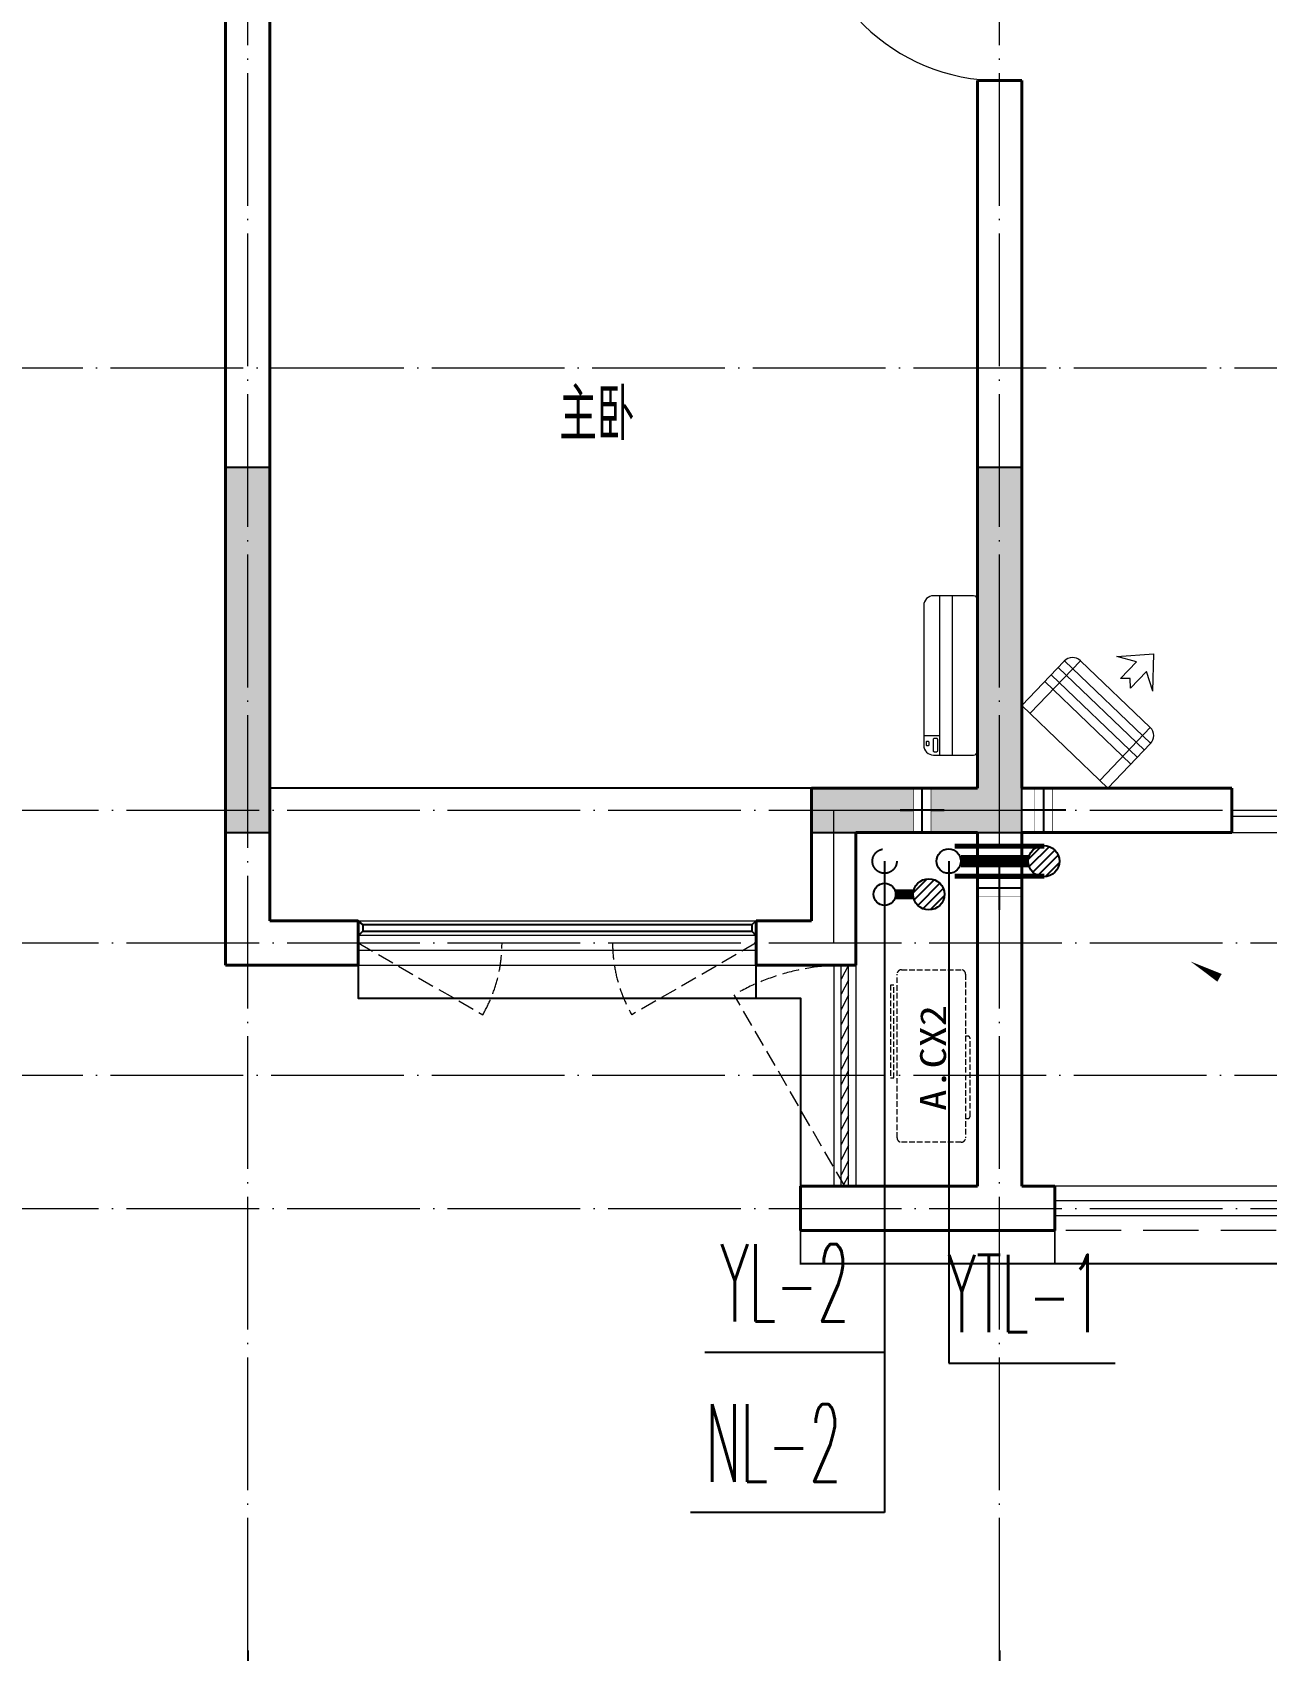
# Model space of a CAD drawing. Extents: x 27938 to 1042331, y -235042 to 1535213.
# Drawn here: x 681443 to 687024, y 440032 to 447350 of the extents above; entities that cross this region are included whole.
import ezdxf

# ---------------------------------------------------------------- set-up
doc = ezdxf.new("R2010")
doc.units = 0
doc.header["$LTSCALE"] = 1000
doc.header["$MEASUREMENT"] = 0
doc.linetypes.add('DASH', pattern=[0.35, 0.25, -0.1])
doc.linetypes.add('DOTE', pattern=[2.42, 2, -0.2, 0.02, -0.2])
for name, color, linetype in [('$RECOVER_210609100354-0', 7, 'Continuous'), ('3-栏杆1', 135, 'Continuous'), ('3.5方案汇报，与郭总、侯月琴确定户型_t8$0$2020.03.04 -1安徽标准化洋房户型(UA）_t8_t8$0$看线', 154, 'Continuous'), ('AXIS', 3, 'Continuous'), ('COLUMN', 9, 'Continuous'), ('DIM_凝结', 3, 'Continuous'), ('DIM_阳台', 132, 'Continuous'), ('DIM_雨水', 3, 'Continuous'), ('EQUIP_地漏', 7, 'Continuous'), ('PIPE-凝结', 150, 'N'), ('PIPE-阳台', 132, 'YT'), ('PUB_TEXT', 4, 'Continuous'), ('VALVE_不分区给水', 7, 'Continuous'), ('VPIPE-凝结', 150, 'Continuous'), ('VPIPE-阳台', 132, 'YT'), ('VPIPE-雨水', 4, 'DASH'), ('机电标识类', 1, 'Continuous'), ('看线', 251, 'Continuous')]:
    doc.layers.add(name, color=color, linetype=linetype)
for name, color, linetype, lineweight in [('DOTE', 19, 'DOTE', 9), ('PUB_HATCH', 8, 'Continuous', 9), ('WALL', 9, 'Continuous', 40), ('WINDOW', 8, 'Continuous', 15), ('平面-排水沟', 86, 'Continuous', 15), ('平面-栏杆', 135, 'Continuous', 15), ('平面-看线', 45, 'Continuous', 15), ('平面-空调室内机', 176, 'Continuous', 9), ('平面-空调预留孔', 173, 'Continuous', 15), ('空调', 76, 'Continuous', 13)]:
    doc.layers.add(name, color=color, linetype=linetype, lineweight=lineweight)
doc.styles.add('_TCH_DIM_T3', font='SIMPLEX.shx', dxfattribs={"width": 0.494118, "bigfont": 'GBCBIG.shx'})
doc.styles.add('_TWT_SERIAL', font='simplex.shx', dxfattribs={"width": 0.6, "oblique": 10, "height": 3, "bigfont": 'aadri.shx'})
doc.styles.get("Standard").update_dxf_attribs({"font": 'gbenor.shx', "bigfont": 'gbcbig.shx'})
doc.styles.add('黑体', font='simhei.ttf')
doc.linetypes.add('N', pattern='A,3,-0.2,["N",Standard,S=0.25,R=0,X=-0.1,Y=-0.115],-0.2', length=3.4)
doc.linetypes.add('YT', pattern='A,3,-0.2,["YT",Standard,S=0.25,R=0,X=-0.1,Y=-0.115],-0.35', length=3.55)
doc.dimstyles.new('_TCH_ARCH&&100', dxfattribs={"dimtxt": 297.5, "dimasz": 100, "dimexe": 250, "dimexo": 300, "dimgap": 126.25, "dimtad": 1, "dimdec": 0, "dimzin": 0, "dimdsep": 46, "dimtxsty": '_TCH_DIM_T3', "dimblk": 'ARCHTICK', "dimcen": 0.09, "dimclrt": 4, "dimazin": 2, "dimtfac": 1, "dimtdec": 0, "dimtix": 1, "dimtmove": 2, "dimatfit": 3, "dimfxl": 1, "dimtolj": 1, "dimtzin": 0, "dimarcsym": 0})

# ---------------------------------------------------------------- blocks, each defined once
blk = doc.blocks.new('GFDGDGRDGRDG')
at = {"layer": 'DOTE', "linetype": 'DOTE', "ltscale": 0.3}
for p, q in [((575593.7, 360558.3), (575593.7, 376108.3)), ((578993.7, 360558.3), (578993.7, 368758.3)), ((626393.7, 366358.3), (573593.7, 366358.3)), ((573593.7, 364358.3), (626393.7, 364358.3)), ((578243.7, 363758.3), (578243.7, 364358.3)), ((573593.7, 363758.3), (626393.7, 363758.3)), ((626393.7, 363158.3), (573593.7, 363158.3)), ((573593.7, 362558.3), (626393.7, 362558.3))]:
    blk.add_line(p, q, dxfattribs=at)
blk = doc.blocks.new('HFHFHFHFTF')
at = {"layer": 'PUB_HATCH'}
for points in [[(536216.6, 366523.7), (536416.6, 366523.7), (536416.6, 368173.7), (536216.6, 368173.7)], [(539816.6, 366523.7), (539816.6, 368173.7), (539616.6, 368173.7), (539616.6, 366723.7), (538866.6, 366723.7), (538866.6, 366523.7)]]:
    blk.add_hatch(color=256, dxfattribs=at).paths.add_polyline_path(points)
at = {"layer": 'COLUMN', "color": 8}
for p, q in [((536416.6, 368173.7), (536216.6, 368173.7)), ((536216.6, 368173.7), (536216.6, 366523.7)), ((536416.6, 366523.7), (536416.6, 368173.7)), ((539816.6, 368173.7), (539616.6, 368173.7)), ((539616.6, 368173.7), (539616.6, 366723.7)), ((539816.6, 366523.7), (539816.6, 368173.7)), ((539616.6, 366723.7), (538866.6, 366723.7)), ((538866.6, 366723.7), (538866.6, 366523.7)), ((536216.6, 366523.7), (536416.6, 366523.7)), ((538866.6, 366523.7), (539816.6, 366523.7))]:
    blk.add_line(p, q, dxfattribs=at)
blk = doc.blocks.new('DSFDS')
at = {"layer": '3-栏杆1', "color": 0}
for p, q in [((490702.7, 517230.7), (490682.5, 517248.5)), ((490682.5, 517248.5), (490702.7, 517230.7)), ((492462.2, 517230.6), (490702.7, 517230.7)), ((490702.7, 517230.7), (490702.7, 517201.4)), ((492462.2, 517230.7), (492482.5, 517248.5)), ((492482.5, 517248.5), (492462.2, 517230.7)), ((492462.2, 517230.7), (492462.2, 517201.4)), ((490682.5, 517181.5), (490702.7, 517201.4)), ((490702.7, 517201.4), (492462.2, 517201.3)), ((492462.2, 517201.4), (492482.5, 517181.5)), ((492482.5, 517181.5), (492462.2, 517201.4))]:
    blk.add_line(p, q, dxfattribs=at)
blk = doc.blocks.new('dongkong')
at = {"color": 0}
blk.add_wipeout([(-603756, 210771), (-603756, 210570.8), (-603836, 210570.8), (-603836, 210771)], dxfattribs=at)
at = {"layer": '机电标识类', "color": 0, "linetype": 'DASH', "ltscale": 400}
for p, q in [((-603796, 210771), (-603796, 210570.8)), ((-603896, 210670.7), (-603696, 210670.7))]:
    blk.add_line(p, q, dxfattribs=at)
at = {"layer": '空调', "color": 0, "linetype": 'DASH', "const_width": 2}
blk.add_lwpolyline([(-603756, 210771), (-603756, 210570.8), (-603836, 210570.8), (-603836, 210771)], close=True, dxfattribs=at)
blk = doc.blocks.new('ferre')
at = {"layer": '平面-空调预留孔', "color": 0, "linetype": 'DASH', "ltscale": 0.1}
for p, q in [((93392.7, 115403.5), (93392.7, 115393.5)), ((93765.6, 115393.5), (93765.6, 115403.5)), ((93402.7, 115383.5), (93755.6, 115383.5))]:
    blk.add_line(p, q, dxfattribs=at)
blk.add_lwpolyline([(94045.9, 115403.5), (93305.9, 115403.5, -0.414214), (93285.9, 115423.5), (93285.9, 115693.5, -0.414214), (93305.9, 115713.5), (94045.9, 115713.5, -0.414214), (94065.9, 115693.5), (94065.9, 115423.5, -0.414214)], format="xyb", close=True, dxfattribs=at)
blk.add_lwpolyline([(93996.7, 115742.6), (93576.8, 115742.6), (93576.8, 115727.5), (93996.7, 115727.5)], close=True, dxfattribs=at)
for centre, start, end in [((93402.7, 115393.5), 180, 270), ((93755.6, 115393.5), 270, 0)]:
    blk.add_arc(centre, 10, start, end, dxfattribs=at)
at = {"layer": '平面-空调预留孔', "color": 0, "linetype": 'DASH', "ltscale": 0.1, "style": '黑体', "width": 1.2}
blk.add_text('A.CX2', height=117.05, dxfattribs=at).set_placement((93428.3, 115492.1))
blk = doc.blocks.new('fergve')
at = {"layer": '平面-空调预留孔', "color": 8, "linetype": 'DASH', "ltscale": 0.1}
blk.add_blockref('ferre', (25670, -60415.8), dxfattribs=at)
blk = doc.blocks.new('A$C001338C2')
at = {"color": 0}
for p, q in [((845, 303.6), (55, 303.6)), ((109.1, 214.8), (109.1, 303.6)), ((0, 248.6), (0, 22)), ((900, 22), (900, 248.6)), ((22, 0), (878, 0))]:
    blk.add_line(p, q, dxfattribs=at)
at = {"color": 0, "lineweight": 5}
for p, q in [((900, 214.8), (0, 214.8)), ((900, 143.2), (0, 143.2))]:
    blk.add_line(p, q, dxfattribs=at)
at = {"color": 0}
for points in [[(73.1, 275), (56.8, 275, -0.414214), (51.3, 280.5), (51.3, 283.4, -0.414214), (56.8, 288.9), (73.1, 288.9, -0.414214), (78.6, 283.4), (78.6, 280.5, -0.414214)], [(89.2, 226.4), (22.2, 226.4, -0.414214), (16.7, 231.9), (16.7, 243.1, -0.414214), (22.2, 248.6), (89.2, 248.6, -0.414214), (94.7, 243.1), (94.7, 231.9, -0.414214)]]:
    blk.add_lwpolyline(points, format="xyb", close=True, dxfattribs=at)
for centre, radius, start, end in [((55, 248.6), 55, 90, 180), ((845, 248.6), 55, 360, 90), ((22, 22), 22, 180, 270), ((878, 22), 22, 270, 360)]:
    blk.add_arc(centre, radius, start, end, dxfattribs=at)
blk = doc.blocks.new('dasdasf1sa2f31as32f')
at = {"color": 0}
for p, q in [((-116, 585.6), (43.3, 640.5)), ((-22.8, 585.5), (-116, 585.6)), ((-22.8, 585.5), (-73.4, 493.2)), ((82.7, 476.6), (43.3, 640.5)), ((-269.8, 524.3), (-427.7, 236.5)), ((-269.8, 524.3), (113.7, 314)), ((32.4, 555.1), (-18.1, 462.9)), ((82.7, 476.6), (32.4, 555.1)), ((-473.5, 259.7), (-339.5, 504)), ((114.7, 208.4), (-359.1, 468.2)), ((134.6, 245.5), (-338.8, 505.1)), ((-31.3, 504.4), (-73.4, 493.2)), ((-18.1, 462.9), (-31.3, 504.4)), ((72.3, 131.9), (-401.1, 391.6)), ((92.6, 168.8), (-380.9, 428.5)), ((113.7, 314), (-44.2, 26.2)), ((0, 0), (-473.5, 259.7)), ((134, 244.4), (0, 0))]:
    blk.add_line(p, q, dxfattribs=at)
for centre, start, end in [((-294.5, 479.4), 61.25933, 151.25933), ((89, 269), 331.25933, 61.25933)]:
    blk.add_arc(centre, 51.3, start, end, dxfattribs=at)
blk = doc.blocks.new('_ArchTick')
at = {"color": 0, "linetype": 'ByBlock', "const_width": 0.4}
blk.add_lwpolyline([(-0.5, -0.5), (0.5, 0.5)], dxfattribs=at)
blk = doc.blocks.new('*D831')
at = {"layer": 'AXIS', "color": 0, "lineweight": -2}
for p, q in [((682316.6, 439732.1), (682316.6, 437282.1)), ((682416.6, 439732.1), (682416.6, 437282.1)), ((682316.6, 437532.1), (682216.6, 437532.1)), ((682316.6, 437532.1), (682416.6, 437532.1)), ((682416.6, 437532.1), (682516.6, 437532.1))]:
    blk.add_line(p, q, dxfattribs=at)
at = {"layer": 'Defpoints', "color": 0}
for p in [(682316.6, 440032.1), (682416.6, 440032.1), (682416.6, 437532.1)]:
    blk.add_point(p, dxfattribs=at)
at = {"layer": 'AXIS', "color": 0, "lineweight": -2, "xscale": 100, "yscale": 100, "zscale": 100}
blk.add_blockref('_ArchTick', (682316.6, 437532.1), dxfattribs=at)
at = {"layer": 'AXIS', "color": 0, "lineweight": -2, "xscale": 100, "yscale": 100, "zscale": 100, "rotation": 180}
blk.add_blockref('_ArchTick', (682416.6, 437532.1), dxfattribs=at)
at = {"layer": 'AXIS', "color": 4, "insert": (682041.6, 437807.1), "char_height": 297.5, "attachment_point": 5, "style": '_TCH_DIM_T3'}
blk.add_mtext('\\A1;100', dxfattribs=at)
blk = doc.blocks.new('*D832')
at = {"layer": 'AXIS', "color": 0, "lineweight": -2}
for p, q in [((682416.6, 439732.1), (682416.6, 437282.1)), ((685816.6, 439732.1), (685816.6, 437282.1)), ((682416.6, 437532.1), (685816.6, 437532.1))]:
    blk.add_line(p, q, dxfattribs=at)
at = {"layer": 'Defpoints', "color": 0}
for p in [(682416.6, 440032.1), (685816.6, 440032.1), (685816.6, 437532.1)]:
    blk.add_point(p, dxfattribs=at)
at = {"layer": 'AXIS', "color": 0, "lineweight": -2, "xscale": 100, "yscale": 100, "zscale": 100, "rotation": 180}
blk.add_blockref('_ArchTick', (682416.6, 437532.1), dxfattribs=at)
at = {"layer": 'AXIS', "color": 0, "lineweight": -2, "xscale": 100, "yscale": 100, "zscale": 100}
blk.add_blockref('_ArchTick', (685816.6, 437532.1), dxfattribs=at)
at = {"layer": 'AXIS', "color": 4, "insert": (684116.6, 437807.1), "char_height": 297.5, "attachment_point": 5, "style": '_TCH_DIM_T3'}
blk.add_mtext('\\A1;3400', dxfattribs=at)
blk = doc.blocks.new('*D833')
at = {"layer": 'AXIS', "color": 0, "lineweight": -2}
for p, q in [((685816.6, 439732.1), (685816.6, 437282.1)), ((691516.6, 439732.1), (691516.6, 437282.1)), ((685816.6, 437532.1), (691516.6, 437532.1))]:
    blk.add_line(p, q, dxfattribs=at)
at = {"layer": 'Defpoints', "color": 0}
for p in [(685816.6, 440032.1), (691516.6, 440032.1), (691516.6, 437532.1)]:
    blk.add_point(p, dxfattribs=at)
at = {"layer": 'AXIS', "color": 0, "lineweight": -2, "xscale": 100, "yscale": 100, "zscale": 100, "rotation": 180}
blk.add_blockref('_ArchTick', (685816.6, 437532.1), dxfattribs=at)
at = {"layer": 'AXIS', "color": 0, "lineweight": -2, "xscale": 100, "yscale": 100, "zscale": 100}
blk.add_blockref('_ArchTick', (691516.6, 437532.1), dxfattribs=at)
at = {"layer": 'AXIS', "color": 4, "insert": (688666.6, 437807.1), "char_height": 297.5, "attachment_point": 5, "style": '_TCH_DIM_T3'}
blk.add_mtext('\\A1;5700', dxfattribs=at)
blk = doc.blocks.new('*D838')
at = {"layer": 'AXIS', "color": 0, "lineweight": -2}
for p, q in [((682316.6, 439732.1), (682316.6, 436482.1)), ((731316.6, 439732.1), (731316.6, 436482.1)), ((682316.6, 436732.1), (731316.6, 436732.1))]:
    blk.add_line(p, q, dxfattribs=at)
at = {"layer": 'Defpoints', "color": 0}
for p in [(682316.6, 440032.1), (731316.6, 440032.1), (731316.6, 436732.1)]:
    blk.add_point(p, dxfattribs=at)
at = {"layer": 'AXIS', "color": 0, "lineweight": -2, "xscale": 100, "yscale": 100, "zscale": 100, "rotation": 180}
blk.add_blockref('_ArchTick', (682316.6, 436732.1), dxfattribs=at)
at = {"layer": 'AXIS', "color": 0, "lineweight": -2, "xscale": 100, "yscale": 100, "zscale": 100}
blk.add_blockref('_ArchTick', (731316.6, 436732.1), dxfattribs=at)
at = {"layer": 'AXIS', "color": 4, "insert": (706816.6, 437007.1), "char_height": 297.5, "attachment_point": 5, "style": '_TCH_DIM_T3'}
blk.add_mtext('\\A1;49000', dxfattribs=at)
blk = doc.blocks.new('$WINLIB2D$00000001')
at = {"color": 0}
for points in [[(-0.5, 0.5), (-0.5, -0.5)], [(-0.5, 0.5), (0.5, 0.5)], [(0.5, -0.5), (0.5, 0.5)], [(0.5, 0.1667), (-0.5, 0.1667)], [(0.5, -0.1667), (-0.5, -0.1667)], [(-0.5, -0.5), (0.5, -0.5)]]:
    blk.add_lwpolyline(points, dxfattribs=at)
blk = doc.blocks.new('$DorLib2D$00000138')
at = {"color": 0, "linetype": 'Continuous'}
for p, q in [((-0.2875, 0), (-0.2875, 0.1538)), ((-0.2875, 0.1538), (0, 0.1538)), ((0, 0.1538), (0, 0)), ((0.2875, 0.1538), (0, 0.1538)), ((0.2875, 0), (0.2875, 0.1538)), ((-0.5, -0.1399), (-0.5, 0)), ((-0.5, 0), (-0.2188, 0)), ((0, 0), (-0.2875, 0)), ((-0.2188, 0), (-0.2188, -0.1399)), ((0, 0), (0.2875, 0)), ((0.2188, 0), (0.2188, -0.1399)), ((0.5, 0), (0.2188, 0)), ((0.5, 0), (0.5, -0.1946)), ((0.5, -0.1399), (0.5, 0)), ((-0.2188, -0.1399), (-0.5, -0.1399)), ((0.2188, -0.1399), (0.5, -0.1399)), ((-0.1857, -0.186), (-0.037, -0.186)), ((-0.037, -0.186), (-0.1019, -0.2583)), ((-0.1019, -0.2583), (-0.1019, -0.186)), ((0.1857, -0.186), (0.037, -0.186)), ((0.037, -0.186), (0.1019, -0.2583)), ((0.1019, -0.2583), (0.1019, -0.186))]:
    blk.add_line(p, q, dxfattribs=at)
blk = doc.blocks.new('$DorLib2D$00000001')
for p, q in [((0.45, 0.975), (0.5, 0.975)), ((0.45, 0), (0.45, 0.975)), ((0.5, 0), (0.5, 0.975)), ((0.5, 0), (0.45, 0))]:
    blk.add_line(p, q)
at = {"lineweight": 13}
blk.add_arc((0.475, 0), 0.975, 91.46928, 180, dxfattribs=at)
blk = doc.blocks.new('$WINLIB2D$00000039')
at = {"color": 0}
for points in [[(-0.5, 0.5), (-0.5, -0.5)], [(0.5, 0.5), (-0.5, 0.5)], [(0.5, -0.5), (0.5, 0.5)], [(-0.5, 0.1667), (0.5, 0.1667)], [(-0.3839, -0.1667), (-0.448, 0.1667)], [(-0.3159, -0.1667), (-0.38, 0.1667)], [(-0.2479, -0.1667), (-0.312, 0.1667)], [(-0.1799, -0.1667), (-0.244, 0.1667)], [(-0.1119, -0.1667), (-0.176, 0.1667)], [(-0.0439, -0.1667), (-0.108, 0.1667)], [(0.0241, -0.1667), (-0.04, 0.1667)], [(0.0921, -0.1667), (0.028, 0.1667)], [(0.16, -0.1667), (0.0959, 0.1667)], [(0.228, -0.1667), (0.1639, 0.1667)], [(0.296, -0.1667), (0.2319, 0.1667)], [(0.364, -0.1667), (0.2999, 0.1667)], [(0.432, -0.1667), (0.3679, 0.1667)], [(0.5, -0.1667), (0.4359, 0.1667)], [(-0.4519, -0.1667), (-0.5, 0.0836)], [(-0.5, -0.1667), (0.5, -0.1667)], [(0.5, -0.5), (-0.5, -0.5)]]:
    blk.add_lwpolyline(points, dxfattribs=at)
blk = doc.blocks.new('$TwtSys$00000141')
for p, q in [((-141, 12), (-15, 138)), ((-141, 12), (-15, 138)), ((-131, -53), (53, 131)), ((-131, -53), (53, 131)), ((-100, -100), (100, 100)), ((-100, -100), (100, 100)), ((-49, -131), (131, 49)), ((-49, -131), (131, 49)), ((17, -138), (138, -17)), ((17, -138), (138, -17))]:
    blk.add_line(p, q)
blk.add_circle((0, 0), 141)
blk.add_circle((0, 0), 141)
blk = doc.blocks.new('$VALVE$00000533')
at = {"ltscale": 0.5, "const_width": 25}
for points in [[(-225, 75), (225, 75)], [(-225, -75), (225, -75)]]:
    blk.add_lwpolyline(points, dxfattribs=at)

msp = doc.modelspace()

# ---------------------------------------------------------------- linework, layer by layer
at = {"layer": '$RECOVER_210609100354-0', "color": 8, "const_width": 8}
msp.add_lwpolyline([(684916.6, 441932.1), (684916.6, 441782.1), (686066.6, 441782.1), (686066.6, 441932.1)], dxfattribs=at)
at = {"layer": '3.5方案汇报，与郭总、侯月琴确定户型_t8$0$2020.03.04 -1安徽标准化洋房户型(UA）_t8_t8$0$看线', "color": 8, "ltscale": 10}
msp.add_lwpolyline([(684966.6, 443932.1), (682516.6, 443932.1)], dxfattribs=at)
at = {"layer": 'AXIS'}
for p, q in [((682416.6, 440032.1), (682416.6, 436032.1)), ((685816.6, 440032.1), (685816.6, 436032.1))]:
    msp.add_line(p, q, dxfattribs=at)
at = {"layer": 'DIM_凝结'}
for p, q in [((685296.6, 443452.1), (685296.6, 440656.1)), ((685296.6, 440656.1), (684418.6, 440656.1))]:
    msp.add_line(p, q, dxfattribs=at)
at = {"layer": 'DIM_阳台'}
for p, q in [((685586.6, 443602.1), (685586.6, 441332)), ((685586.6, 441332), (686339.2, 441332))]:
    msp.add_line(p, q, dxfattribs=at)
at = {"layer": 'DIM_雨水'}
for p, q in [((685296.6, 443602.1), (685296.6, 441380.4)), ((685296.6, 441380.4), (684483.9, 441380.4))]:
    msp.add_line(p, q, dxfattribs=at)
at = {"layer": 'PIPE-凝结', "const_width": 45}
msp.add_lwpolyline([(685346.6, 443452.1), (685426.1, 443452.1)], dxfattribs=at)
at = {"layer": 'VPIPE-凝结'}
msp.add_circle((685296.6, 443452.1), 50, dxfattribs=at)
at = {"layer": 'VPIPE-阳台'}
msp.add_circle((685586.6, 443602.1), 55, dxfattribs=at)
at = {"layer": 'VPIPE-雨水'}
msp.add_circle((685296.6, 443602.1), 55, dxfattribs=at)
at = {"layer": 'WALL', "color": 8}
for p, q in [((682316.6, 448232.1), (682316.6, 443132.1)), ((682516.6, 448132.1), (682516.6, 443332.1)), ((685916.6, 447132.1), (685716.6, 447132.1)), ((685716.6, 447132.1), (685716.6, 443932.1)), ((684966.6, 443332.1), (684966.6, 443932.1)), ((686866.6, 443732.1), (686866.6, 443932.1)), ((685166.6, 443132.1), (685166.6, 443732.1)), ((682916.6, 443332.1), (682516.6, 443332.1)), ((682916.6, 443132.1), (682916.6, 443332.1)), ((684966.6, 443332.1), (684716.6, 443332.1)), ((684716.6, 443332.1), (684716.6, 443132.1)), ((682316.6, 443132.1), (682916.6, 443132.1)), ((684716.6, 443132.1), (685166.6, 443132.1)), ((685716.6, 442132.1), (684916.6, 442132.1)), ((684916.6, 441932.1), (684916.6, 442132.1)), ((685916.6, 442132.1), (686066.6, 442132.1)), ((686066.6, 442132.1), (686066.6, 441932.1)), ((685816.6, 441932.1), (684916.6, 441932.1)), ((685816.6, 441932.1), (686066.6, 441932.1))]:
    msp.add_line(p, q, dxfattribs=at)
at = {"layer": 'WINDOW'}
msp.add_line((686866.6, 443732.1), (690466.6, 443732.1), dxfattribs=at)
at = {"layer": 'WINDOW', "color": 8, "linetype": 'DASH', "ltscale": 0.3}
for points in [[(682916.6, 443232.1), (683479.7, 442907.5, 0.131485), (683566.6, 443232.1)], [(684716.6, 443232.1), (684153.5, 442907.5, -0.131485), (684066.6, 443232.1)], [(685116.6, 442132.1), (684616.6, 442998.1, -0.131652), (685116.6, 443132.1)]]:
    msp.add_lwpolyline(points, format="xyb", dxfattribs=at)
at = {"layer": '平面-排水沟', "color": 8}
msp.add_lwpolyline([(686977.7, 442980.8, 0, 0, 0), (686680.4, 443148.3, 0, 40, 0), (686811.1, 443074.6, 0, 0, 0)], format="xyseb", dxfattribs=at)
at = {"layer": '平面-栏杆', "color": 8}
for points in [[(690566.6, 442065.4), (686066.6, 442065.4)], [(690566.6, 441998.8), (686066.6, 441998.8)]]:
    msp.add_lwpolyline(points, dxfattribs=at)
at = {"layer": '平面-看线', "color": 8}
msp.add_lwpolyline([(690566.6, 442132.1), (686066.6, 442132.1)], dxfattribs=at)
at = {"layer": '平面-看线', "color": 8, "linetype": 'DASH'}
msp.add_lwpolyline([(690566.6, 441932.1), (686066.6, 441932.1)], dxfattribs=at)
at = {"layer": '看线', "color": 8, "ltscale": 0.5}
for points in [[(682916.6, 443132.1), (682916.6, 442982.1), (684916.6, 442982.1), (684916.6, 442132.1)], [(682916.6, 443132.1), (682916.6, 442982.1), (684716.6, 442982.1), (684716.6, 443132.1)], [(686066.6, 441782.1), (690566.6, 441782.1)]]:
    msp.add_lwpolyline(points, dxfattribs=at)

# ---------------------------------------------------------------- block references
at = {"color": 8}
msp.add_blockref('HFHFHFHFTF', (146100, 77208.4), dxfattribs=at)
at = {"color": 8, "rotation": 90}
msp.add_blockref('fergve', (740650.7, 323375.3), dxfattribs=at)
at = {"layer": '3-栏杆1', "color": 8}
msp.add_blockref('DSFDS', (192234.1, -73916.4), dxfattribs=at)
at = {"layer": '3.5方案汇报，与郭总、侯月琴确定户型_t8$0$2020.03.04 -1安徽标准化洋房户型(UA）_t8_t8$0$看线', "ltscale": 10}
msp.add_blockref('GFDGDGRDGRDG', (106822.9, 79473.8), dxfattribs=at)
at = {"layer": 'EQUIP_地漏', "xscale": 0.5, "yscale": 0.5, "zscale": 0.5, "rotation": 180}
msp.add_blockref('$TwtSys$00000141', (685496.6, 443452.1), dxfattribs=at)
at = {"layer": 'WINDOW'}
for name, p, xscale, yscale, zscale, rotation in [('$DorLib2D$00000001', (685816.6, 447582.1), -900, -900, -900, 270.0000000020753), ('$DorLib2D$00000138', (688666.6, 443832.1), -3600, 199.9999999990687, -3600, 359.9999999997777), ('$WINLIB2D$00000001', (683816.6, 443232.1), 1800, -199.9999999990687, 1800, 359.9999999997785), ('$WINLIB2D$00000039', (685116.6, 442632.1), -1000, -100, -1000, 270)]:
    msp.add_blockref(name, p, dxfattribs=dict(at, xscale=xscale, yscale=yscale, zscale=zscale, rotation=rotation))
at = {"layer": '平面-空调预留孔', "color": 8, "xscale": 0.800000000046565, "yscale": 0.800000000046565, "zscale": 0.800000000046565, "rotation": 90.00000023343017}
msp.add_blockref('A$C001338C2', (685716.5, 444082.1), dxfattribs=at)

# ---------------------------------------------------------------- texts
at = {"layer": 'DIM_凝结', "color": 7, "style": '_TWT_SERIAL', "width": 0.48}
msp.add_text('NL-2', height=350, dxfattribs=at).set_placement((684488.6, 440796.1))
at = {"layer": 'DIM_阳台', "color": 7, "style": '_TWT_SERIAL', "width": 0.48}
msp.add_text('YTL-1', height=350, dxfattribs=at).set_placement((685581.2, 441472))
at = {"layer": 'DIM_雨水', "color": 7, "style": '_TWT_SERIAL', "width": 0.48}
msp.add_text('YL-2', height=350, dxfattribs=at).set_placement((684553.9, 441520.4))
at = {"layer": 'PUB_TEXT', "color": 8}
msp.add_text('主卧', height=236.31, dxfattribs=at).set_placement((683825.7, 445504.2))

# ---------------------------------------------------------------- dimensions: what is measured, and where the dimension line sits
at = {"layer": 'AXIS'}
dim = msp.add_linear_dim(base=(682416.6, 437532.1), p1=(682316.6, 440032.1), p2=(682416.6, 440032.1), angle=0, dimstyle='_TCH_ARCH&&100', dxfattribs=at)
dim.commit()
dim.dimension.update_dxf_attribs({"geometry": '*D831', "text_midpoint": (682041.6, 437807.1), "dimtype": 129})
for p1, p2, distance, picture, middle in [((682316.6, 440032.1), (731316.6, 440032.1), -3300, '*D838', (706816.6, 437007.1)), ((682416.6, 440032.1), (685816.6, 440032.1), -2500, '*D832', (684116.6, 437807.1)), ((685816.6, 440032.1), (691516.6, 440032.1), -2500, '*D833', (688666.6, 437807.1))]:
    dim = msp.add_aligned_dim(p1=p1, p2=p2, distance=distance, dimstyle='_TCH_ARCH&&100', dxfattribs=at)
    dim.commit()
    dim.dimension.update_dxf_attribs({"geometry": picture, "text_midpoint": middle})

# ---------------------------------------------------------------- next in the draw order: block references
at = {"layer": '平面-空调室内机', "color": 8, "ltscale": 0.3, "xscale": -1, "rotation": 180}
msp.add_blockref('dongkong', (1289262.5, 654502.9), dxfattribs=at)
at = {"layer": '平面-空调室内机', "color": 8, "ltscale": 0.3}
for p, rotation in [((82220.5, 654502.9), 180), ((896487.3, 1047278.1), 89.99999999999999)]:
    msp.add_blockref('dongkong', p, dxfattribs=dict(at, rotation=rotation))

# ---------------------------------------------------------------- next in the draw order: linework, layer by layer
at = {"layer": 'PIPE-阳台', "const_width": 55}
msp.add_lwpolyline([(685641.6, 443602.1), (685946.1, 443602.1)], dxfattribs=at)
at = {"layer": 'WALL', "color": 8}
for p, q in [((685916.6, 443932.1), (685916.6, 447132.1)), ((686866.6, 443932.1), (685916.6, 443932.1)), ((685716.6, 442132.1), (685716.6, 443732.1)), ((685916.6, 442132.1), (685916.6, 443732.1)), ((685916.6, 443732.1), (686866.6, 443732.1))]:
    msp.add_line(p, q, dxfattribs=at)

# ---------------------------------------------------------------- next in the draw order: block references
at = {"layer": 'EQUIP_地漏', "xscale": 0.5, "yscale": 0.5, "zscale": 0.5, "rotation": 180}
msp.add_blockref('$TwtSys$00000141', (686016.6, 443602.1), dxfattribs=at)
at = {"layer": 'VALVE_不分区给水', "xscale": -0.8999999999999999, "yscale": -0.8999999999999999, "zscale": 0.8999999999999999}
msp.add_blockref('$VALVE$00000533', (685816.6, 443602.1), dxfattribs=at)
at = {"layer": '平面-空调室内机', "color": 8, "ltscale": 0.3, "rotation": 180}
msp.add_blockref('dongkong', (81670.4, 654502.9), dxfattribs=at)
at = {"layer": '平面-空调预留孔', "color": 8, "rotation": 344.9999999966897}
msp.add_blockref('dasdasf1sa2f31as32f', (686306.7, 443932.1), dxfattribs=at)

# ---------------------------------------------------------------- next in the draw order: linework, layer by layer
at = {"layer": 'WALL', "color": 8}
for p, q in [((684966.6, 443932.1), (685716.6, 443932.1)), ((685166.6, 443732.1), (685716.6, 443732.1))]:
    msp.add_line(p, q, dxfattribs=at)

doc.saveas('drawing.dxf')
